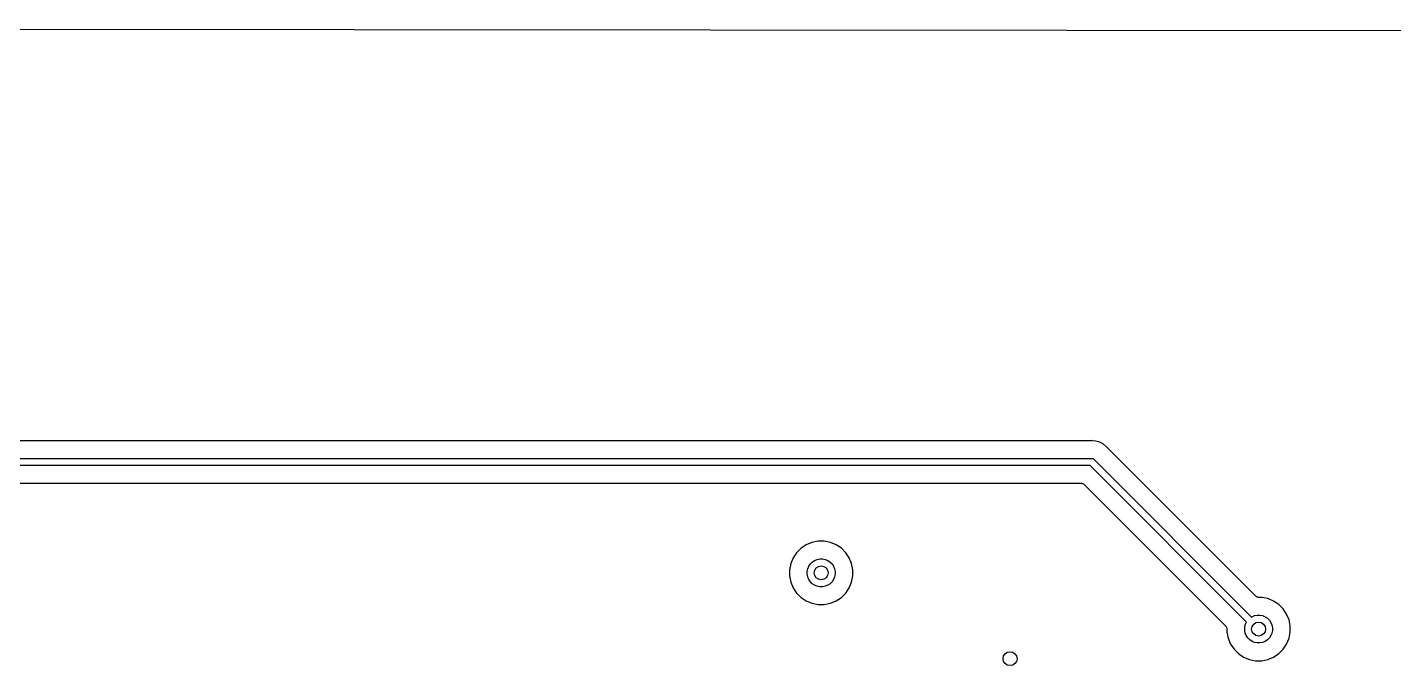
# Model space of a CAD drawing. Extents: x 1.71 to 9.75, y -6.32 to -1.22.
# Drawn here: x 4.724 to 6.269, y -1.94 to -1.218 of the extents above; entities that cross this region are included whole.
import ezdxf

# ---------------------------------------------------------------- set-up
doc = ezdxf.new("R2010")
doc.units = 0
doc.header["$MEASUREMENT"] = 0
doc.layers.add('BLACK', color=7, linetype='CONTINUOUS')

msp = doc.modelspace()

# ---------------------------------------------------------------- linework, layer by layer
at = {"layer": 'BLACK', "linetype": 'CONTINUOUS'}
for p, q in [((1.72931, -1.21823), (9.73934, -1.22421)), ((5.9257, -1.68543), (3.9373, -1.68543)), ((5.92591, -1.68541), (5.9257, -1.68543)), ((5.92612, -1.68541), (5.92591, -1.68541)), ((5.92619, -1.6854), (5.92612, -1.68541)), ((5.92713, -1.68531), (5.92619, -1.6854)), ((5.92806, -1.6854), (5.92713, -1.68531)), ((5.93183, -1.68577), (5.92806, -1.6854)), ((5.92806, -1.6854), (5.92806, -1.6854)), ((5.93635, -1.68715), (5.93183, -1.68577)), ((5.94052, -1.68937), (5.93635, -1.68715)), ((5.94418, -1.69237), (5.94052, -1.68937)), ((5.94477, -1.6931), (5.94418, -1.69237)), ((5.94492, -1.69325), (5.94477, -1.6931)), ((5.94505, -1.69341), (5.94492, -1.69325)), ((5.9451, -1.69346), (5.94505, -1.69341)), ((6.11273, -1.86109), (5.9451, -1.69346)), ((3.93607, -1.70543), (5.92693, -1.70543)), ((5.92547, -1.71343), (3.93753, -1.71343)), ((6.10238, -1.89034), (5.92547, -1.71343)), ((5.92693, -1.70543), (5.92713, -1.70541)), ((5.92713, -1.70541), (5.92732, -1.70543)), ((5.92732, -1.70543), (5.92732, -1.70543)), ((5.92732, -1.70543), (5.92791, -1.70548)), ((5.92791, -1.70548), (5.92866, -1.70571)), ((5.92866, -1.70571), (5.92936, -1.70608)), ((5.92936, -1.70608), (5.92997, -1.70658)), ((5.92997, -1.70658), (5.93009, -1.70674)), ((5.93009, -1.70674), (6.10804, -1.88468)), ((3.94789, -1.73343), (5.91511, -1.73343)), ((5.91511, -1.73343), (5.91513, -1.73343)), ((5.91513, -1.73343), (5.91513, -1.73343)), ((5.91513, -1.73343), (5.91513, -1.73343)), ((5.91513, -1.73343), (5.91518, -1.73343)), ((5.91518, -1.73343), (5.91564, -1.73348)), ((5.91564, -1.73348), (5.9161, -1.73352)), ((5.9161, -1.73352), (5.91613, -1.73353)), ((5.91613, -1.73353), (5.91615, -1.73353)), ((5.91615, -1.73353), (5.91659, -1.73367)), ((5.91659, -1.73367), (5.91703, -1.73381)), ((5.91703, -1.73381), (5.91706, -1.73382)), ((5.91706, -1.73382), (5.91708, -1.73383)), ((5.91708, -1.73383), (5.91749, -1.73405)), ((5.91749, -1.73405), (5.91789, -1.73427)), ((5.91789, -1.73427), (5.91792, -1.73429)), ((5.91792, -1.73429), (5.91794, -1.7343)), ((5.91794, -1.7343), (5.91829, -1.7346)), ((5.91829, -1.7346), (5.91865, -1.73489)), ((5.91865, -1.73489), (6.07879, -1.89503)), ((5.59871, -1.80703), (5.59373, -1.81201)), ((5.60457, -1.80312), (5.59871, -1.80703)), ((5.61107, -1.80043), (5.60457, -1.80312)), ((5.61798, -1.79905), (5.61107, -1.80043)), ((5.62502, -1.79905), (5.61798, -1.79905)), ((5.63193, -1.80043), (5.62502, -1.79905)), ((5.63843, -1.80312), (5.63193, -1.80043)), ((5.64429, -1.80703), (5.63843, -1.80312)), ((5.64927, -1.81201), (5.64429, -1.80703)), ((5.58982, -1.81787), (5.58713, -1.82437)), ((5.59373, -1.81201), (5.58982, -1.81787)), ((5.60927, -1.82476), (5.61146, -1.82257)), ((5.61146, -1.82257), (5.61404, -1.82084)), ((5.61404, -1.82084), (5.61691, -1.81966)), ((5.61691, -1.81966), (5.61995, -1.81905)), ((5.61995, -1.81905), (5.62305, -1.81905)), ((5.62305, -1.81905), (5.62609, -1.81966)), ((5.62609, -1.81966), (5.62896, -1.82084)), ((5.62896, -1.82084), (5.63154, -1.82257)), ((5.63154, -1.82257), (5.63373, -1.82476)), ((5.65318, -1.81787), (5.64927, -1.81201)), ((5.65587, -1.82437), (5.65318, -1.81787)), ((5.58713, -1.82437), (5.58575, -1.83128)), ((5.58575, -1.83128), (5.58575, -1.83832)), ((5.60575, -1.83325), (5.60636, -1.83021)), ((5.60575, -1.83635), (5.60575, -1.83325)), ((5.60636, -1.83939), (5.60575, -1.83635)), ((5.60636, -1.83021), (5.60754, -1.82734)), ((5.60754, -1.82734), (5.60927, -1.82476)), ((5.63373, -1.82476), (5.63546, -1.82734)), ((5.63546, -1.82734), (5.63664, -1.83021)), ((5.63664, -1.83021), (5.63725, -1.83325)), ((5.63725, -1.83635), (5.63664, -1.83939)), ((5.63725, -1.83325), (5.63725, -1.83635)), ((5.65725, -1.83128), (5.65587, -1.82437)), ((5.65725, -1.83832), (5.65725, -1.83128)), ((5.58575, -1.83832), (5.58713, -1.84523)), ((5.58713, -1.84523), (5.58982, -1.85173)), ((5.58982, -1.85173), (5.59373, -1.85759)), ((5.60754, -1.84226), (5.60636, -1.83939)), ((5.60927, -1.84484), (5.60754, -1.84226)), ((5.61146, -1.84703), (5.60927, -1.84484)), ((5.61404, -1.84876), (5.61146, -1.84703)), ((5.61691, -1.84994), (5.61404, -1.84876)), ((5.61995, -1.85055), (5.61691, -1.84994)), ((5.62305, -1.85055), (5.61995, -1.85055)), ((5.62609, -1.84994), (5.62305, -1.85055)), ((5.62896, -1.84876), (5.62609, -1.84994)), ((5.63154, -1.84703), (5.62896, -1.84876)), ((5.63373, -1.84484), (5.63154, -1.84703)), ((5.63546, -1.84226), (5.63373, -1.84484)), ((5.63664, -1.83939), (5.63546, -1.84226)), ((5.64927, -1.85759), (5.65318, -1.85173)), ((5.65318, -1.85173), (5.65587, -1.84523)), ((5.65587, -1.84523), (5.65725, -1.83832)), ((5.59373, -1.85759), (5.59871, -1.86257)), ((5.59871, -1.86257), (5.60457, -1.86648)), ((5.60457, -1.86648), (5.61107, -1.86917)), ((5.63193, -1.86917), (5.63843, -1.86648)), ((5.63843, -1.86648), (5.64429, -1.86257)), ((5.64429, -1.86257), (5.64927, -1.85759)), ((6.11309, -1.86138), (6.11273, -1.86109)), ((6.11344, -1.86168), (6.11309, -1.86138)), ((6.11346, -1.86169), (6.11344, -1.86168)), ((6.11348, -1.86171), (6.11346, -1.86169)), ((6.11389, -1.86192), (6.11348, -1.86171)), ((6.11429, -1.86215), (6.11389, -1.86192)), ((6.11432, -1.86216), (6.11429, -1.86215)), ((6.11434, -1.86217), (6.11432, -1.86216)), ((6.11478, -1.8623), (6.11434, -1.86217)), ((6.11522, -1.86244), (6.11478, -1.8623)), ((6.11525, -1.86245), (6.11522, -1.86244)), ((6.11528, -1.86245), (6.11525, -1.86245)), ((6.11573, -1.8625), (6.11528, -1.86245)), ((6.11619, -1.86255), (6.11573, -1.8625)), ((6.11625, -1.86255), (6.11619, -1.86255)), ((6.11626, -1.86255), (6.11625, -1.86255)), ((6.11625, -1.86255), (6.11625, -1.86255)), ((6.11625, -1.86255), (6.11625, -1.86255)), ((6.11952, -1.86255), (6.11626, -1.86255)), ((6.12643, -1.86393), (6.11952, -1.86255)), ((6.13293, -1.86662), (6.12643, -1.86393)), ((6.13879, -1.87053), (6.13293, -1.86662)), ((5.61107, -1.86917), (5.61798, -1.87055)), ((5.61798, -1.87055), (5.62502, -1.87055)), ((5.62502, -1.87055), (5.63193, -1.86917)), ((6.10804, -1.88468), (6.10854, -1.88434)), ((6.10854, -1.88434), (6.11141, -1.88316)), ((6.11141, -1.88316), (6.11445, -1.88255)), ((6.11445, -1.88255), (6.11755, -1.88255)), ((6.11755, -1.88255), (6.12059, -1.88316)), ((6.12059, -1.88316), (6.12346, -1.88434)), ((6.12346, -1.88434), (6.12604, -1.88607)), ((6.14377, -1.87551), (6.13879, -1.87053)), ((6.14768, -1.88137), (6.14377, -1.87551)), ((6.15037, -1.88787), (6.14768, -1.88137)), ((6.07879, -1.89503), (6.0788, -1.89504)), ((6.0788, -1.89504), (6.0788, -1.89504)), ((6.0788, -1.89504), (6.0788, -1.89504)), ((6.0788, -1.89504), (6.07884, -1.89508)), ((6.07884, -1.89508), (6.07913, -1.89544)), ((6.07913, -1.89544), (6.07942, -1.8958)), ((6.07942, -1.8958), (6.07943, -1.89582)), ((6.07943, -1.89582), (6.07945, -1.89584)), ((6.07945, -1.89584), (6.07966, -1.89625)), ((6.07966, -1.89625), (6.07987, -1.89666)), ((6.07987, -1.89666), (6.07988, -1.89668)), ((6.07988, -1.89668), (6.07989, -1.89671)), ((6.07989, -1.89671), (6.08002, -1.89715)), ((6.08002, -1.89715), (6.08016, -1.89759)), ((6.08016, -1.89759), (6.08016, -1.89762)), ((6.08016, -1.89762), (6.08017, -1.89764)), ((6.08017, -1.89764), (6.08021, -1.89811)), ((6.08021, -1.89811), (6.08025, -1.89856)), ((6.08025, -1.89856), (6.08025, -1.90182)), ((6.10025, -1.89675), (6.10086, -1.89371)), ((6.10025, -1.89985), (6.10025, -1.89675)), ((6.10086, -1.90289), (6.10025, -1.89985)), ((6.10086, -1.89371), (6.10204, -1.89084)), ((6.10204, -1.89084), (6.10238, -1.89034)), ((6.12604, -1.88607), (6.12823, -1.88826)), ((6.12823, -1.88826), (6.12996, -1.89084)), ((6.12996, -1.89084), (6.13114, -1.89371)), ((6.13114, -1.89371), (6.13175, -1.89675)), ((6.13175, -1.89985), (6.13114, -1.90289)), ((6.13175, -1.89675), (6.13175, -1.89985)), ((6.15175, -1.89478), (6.15037, -1.88787)), ((6.15175, -1.90182), (6.15175, -1.89478)), ((6.08025, -1.90182), (6.08163, -1.90873)), ((6.08163, -1.90873), (6.08432, -1.91523)), ((6.08432, -1.91523), (6.08823, -1.92109)), ((6.10204, -1.90576), (6.10086, -1.90289)), ((6.10377, -1.90834), (6.10204, -1.90576)), ((6.10596, -1.91053), (6.10377, -1.90834)), ((6.10854, -1.91226), (6.10596, -1.91053)), ((6.11141, -1.91344), (6.10854, -1.91226)), ((6.11445, -1.91405), (6.11141, -1.91344)), ((6.11755, -1.91405), (6.11445, -1.91405)), ((6.12059, -1.91344), (6.11755, -1.91405)), ((6.12346, -1.91226), (6.12059, -1.91344)), ((6.12604, -1.91053), (6.12346, -1.91226)), ((6.12823, -1.90834), (6.12604, -1.91053)), ((6.12996, -1.90576), (6.12823, -1.90834)), ((6.13114, -1.90289), (6.12996, -1.90576)), ((6.14377, -1.92109), (6.14768, -1.91523)), ((6.14768, -1.91523), (6.15037, -1.90873)), ((6.15037, -1.90873), (6.15175, -1.90182)), ((6.08823, -1.92109), (6.09321, -1.92607)), ((6.09321, -1.92607), (6.09907, -1.92998)), ((6.09907, -1.92998), (6.10557, -1.93267)), ((6.12643, -1.93267), (6.13293, -1.92998)), ((6.13293, -1.92998), (6.13879, -1.92607)), ((6.13879, -1.92607), (6.14377, -1.92109)), ((6.10557, -1.93267), (6.11248, -1.93405)), ((6.11248, -1.93405), (6.11952, -1.93405)), ((6.11952, -1.93405), (6.12643, -1.93267))]:
    msp.add_line(p, q, dxfattribs=at)
at = {"layer": 'BLACK'}
for centre in [(5.6215, -1.8348), (6.116, -1.8983), (5.835, -1.9318)]:
    msp.add_circle(centre, 0.00787, dxfattribs=at)

doc.saveas('drawing.dxf')
